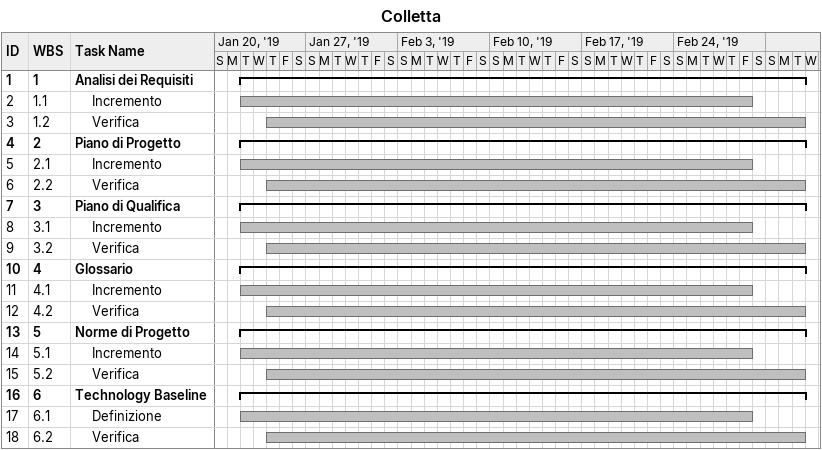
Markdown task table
Colletta

| ID | WBS | Task | Start | Finish |
|---|---|---|---|---|
| 1 | 1 | **Analisi dei Requisiti** | 2019-01-22 | 2019-03-05 |
| 2 | 1.1 | Incremento | 2019-01-22 | 2019-03-01 |
| 3 | 1.2 | Verifica | 2019-01-24 | 2019-03-05 |
| 4 | 2 | **Piano di Progetto** | 2019-01-22 | 2019-03-05 |
| 5 | 2.1 | Incremento | 2019-01-22 | 2019-03-01 |
| 6 | 2.2 | Verifica | 2019-01-24 | 2019-03-05 |
| 7 | 3 | **Piano di Qualifica** | 2019-01-22 | 2019-03-05 |
| 8 | 3.1 | Incremento | 2019-01-22 | 2019-03-01 |
| 9 | 3.2 | Verifica | 2019-01-24 | 2019-03-05 |
| 10 | 4 | **Glossario** | 2019-01-22 | 2019-03-05 |
| 11 | 4.1 | Incremento | 2019-01-22 | 2019-03-01 |
| 12 | 4.2 | Verifica | 2019-01-24 | 2019-03-05 |
| 13 | 5 | **Norme di Progetto** | 2019-01-22 | 2019-03-05 |
| 14 | 5.1 | Incremento | 2019-01-22 | 2019-03-01 |
| 15 | 5.2 | Verifica | 2019-01-24 | 2019-03-05 |
| 16 | 6 | **Technology Baseline** | 2019-01-22 | 2019-03-05 |
| 17 | 6.1 | Definizione | 2019-01-22 | 2019-03-01 |
| 18 | 6.2 | Verifica | 2019-01-24 | 2019-03-05 |
